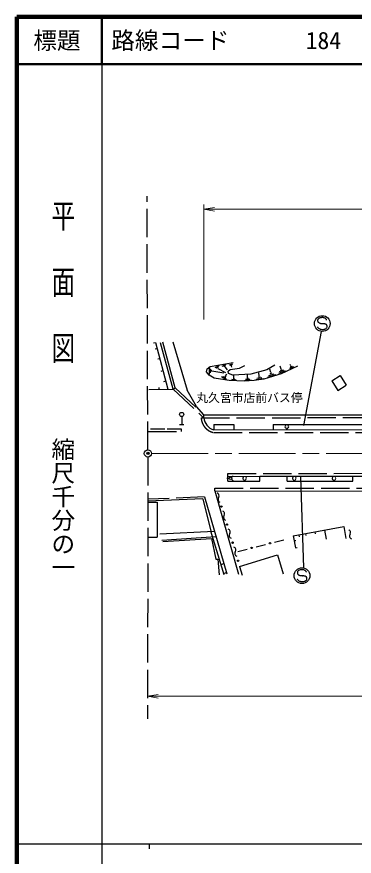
# Model space of a CAD drawing. Units: millimetres, scale not verified. Extents: x 40000 to 680000, y 20000 to 380000.
# Drawn here: x 40000 to 111412, y 202409 to 380000 of the extents above; entities that cross this region are included whole.
import ezdxf
from ezdxf.enums import TextEntityAlignment as Align

# ---------------------------------------------------------------- set-up
doc = ezdxf.new("R2010")
doc.units = ezdxf.units.MM
doc.header["$LTSCALE"] = 1000
doc.header["$PDMODE"] = 32
doc.header["$PDSIZE"] = 500
doc.linetypes.add('CHAIN', pattern=[18.5, 12, -1.5, 3.5, -1.5])
doc.linetypes.add('DASHED', pattern=[7.5, 6, -1.5])
for name, color, linetype, lineweight in [('M-BGD', 7, 'Continuous', 25), ('M-BGD-EXST', 7, 'Continuous', 25), ('M-BMK', 2, 'CHAIN', 13), ('M-BMK-SRVR', 3, 'Continuous', 25), ('M-STR-HTXT', 7, 'Continuous', 13), ('M-TTL', 2, 'Continuous', 140), ('M-TTL-BAND', 7, 'Continuous', 25), ('M-TTL-LINE', 7, 'Continuous', 50)]:
    doc.layers.add(name, color=color, linetype=linetype, lineweight=lineweight)
for name, color, linetype in [('M-BMK-HTXT', 7, 'Continuous'), ('M-OTRS', 6, 'Continuous'), ('M-TTL-TXT', 7, 'Continuous')]:
    doc.layers.add(name, color=color, linetype=linetype)
doc.styles.add('@ＭＳ ゴシック', font='')
doc.styles.add('ＭＳ ゴシック', font='')
doc.styles.get('@ＭＳ ゴシック').set_extended_font_data('@MS Gothic')
doc.styles.get('ＭＳ ゴシック').set_extended_font_data('MS Gothic')

# ---------------------------------------------------------------- blocks, each defined once
blk = doc.blocks.new('open_arrow')
at = {"color": 0, "linetype": 'Continuous', "lineweight": -2}
blk.add_lwpolyline([(7.5, 1.25), (0, 0), (7.5, -1.25)], dxfattribs=at)

msp = doc.modelspace()

# ---------------------------------------------------------------- linework, layer by layer
at = {"layer": 'M-BGD', "linetype": 'DASHED'}
for p, q in [((67738, 288362), (67561, 342073)), ((85191, 305396), (87147, 305687)), ((87147, 305687), (88254, 306200)), ((94578, 306269), (92936, 305303)), ((84713, 305012), (85191, 305396)), ((84783, 304546), (84713, 305012)), ((85691, 304185), (84783, 304546)), ((89523, 304418), (85691, 304185)), ((92936, 305303), (89523, 304418)), ((106684, 302962), (108455, 304084)), ((108455, 304084), (109725, 302079)), ((106684, 302962), (107954, 300957)), ((107954, 300957), (109725, 302079)), ((73077, 301251), (79522, 295176)), ((73542, 301505), (79619, 295776)), ((79018, 295176), (152420, 295219)), ((67836, 292277), (74776, 292277)), ((81699, 292043), (124051, 292066)), ((67740, 286862), (67672, 231499)), ((84632, 283373), (159348, 283498)), ((81892, 280294), (171928, 280230)), ((79713, 278421), (67711, 277933))]:
    msp.add_line(p, q, dxfattribs=at)
at = {"layer": 'M-BGD'}
for p, q in [((68951, 311006), (69343, 311110)), ((69343, 311110), (71977, 301237)), ((73077, 301251), (70436, 311048)), ((73542, 301505), (70933, 311182)), ((73040, 311203), (76084, 301011)), ((69292, 309727), (69684, 309832)), ((69854, 307622), (70246, 307727)), ((80181, 304858), (80297, 305511)), ((80297, 305511), (80923, 305994)), ((80738, 305792), (80746, 304410)), ((80923, 305994), (85781, 306871)), ((80947, 305534), (80952, 304670)), ((82777, 306175), (81916, 305733)), ((82682, 305963), (82144, 305687)), ((82587, 305751), (82371, 305640)), ((82523, 305610), (84168, 304768)), ((84287, 306507), (83426, 306049)), ((84195, 306292), (83656, 306006)), ((84102, 306077), (83887, 305962)), ((84040, 305934), (84510, 305305)), ((85620, 306525), (84901, 306328)), ((85515, 306380), (85065, 306257)), ((85410, 306235), (85230, 306186)), ((85339, 306139), (85418, 305851)), ((93796, 304758), (93582, 305473)), ((95934, 305473), (95705, 306060)), ((99382, 306087), (95948, 304428)), ((97776, 305576), (98606, 306022)), ((98013, 306131), (97834, 306463)), ((97865, 305784), (98384, 306063)), ((97953, 305992), (98161, 306104)), ((70540, 305050), (70932, 305155)), ((80739, 304148), (80181, 304858)), ((81744, 303564), (80739, 304148)), ((81156, 305276), (81158, 304930)), ((81295, 305104), (83847, 304678)), ((83312, 303891), (84450, 303188)), ((83631, 303929), (84342, 303490)), ((83950, 303968), (84234, 303793)), ((84162, 303994), (84444, 304449)), ((85925, 303600), (85939, 304080)), ((88839, 303677), (88801, 304234)), ((90834, 303564), (91853, 303691)), ((91109, 303846), (91516, 303897)), ((91292, 304035), (91211, 304687)), ((95948, 304428), (92280, 303330)), ((93116, 303776), (94903, 304311)), ((93371, 304144), (94488, 304478)), ((93626, 304512), (94073, 304646)), ((95427, 304600), (96896, 305171)), ((95617, 304927), (96535, 305284)), ((95807, 305255), (96174, 305397)), ((71122, 302868), (71514, 302972)), ((84968, 303027), (81744, 303564)), ((88192, 302933), (84968, 303027)), ((85311, 303137), (86511, 303102)), ((85541, 303310), (86292, 303289)), ((85772, 303484), (86072, 303475)), ((88182, 303072), (89574, 303168)), ((90224, 303073), (88192, 302933)), ((88429, 303299), (89298, 303359)), ((88675, 303526), (89023, 303550)), ((92280, 303330), (90224, 303073)), ((90559, 303281), (92189, 303485)), ((67911, 301183), (73077, 301251)), ((70112, 301212), (70108, 301560)), ((73077, 301251), (73542, 301505)), ((78068, 297551), (76084, 301011)), ((79619, 295776), (78068, 297551)), ((79619, 295776), (152420, 295819)), ((79619, 295176), (79619, 295776)), ((81698, 293714), (85905, 293716)), ((81698, 293714), (81698, 292643)), ((85905, 293716), (85905, 292645)), ((94245, 293721), (116684, 293734)), ((94245, 293721), (94246, 292650)), ((68302, 292836), (71365, 292836)), ((71795, 292836), (74776, 292836)), ((74776, 292836), (74776, 292277)), ((81698, 292643), (124050, 292666)), ((84635, 281739), (84632, 283373)), ((84633, 282773), (91446, 282784)), ((91446, 282784), (97227, 282794)), ((91448, 281750), (91446, 282784)), ((97227, 282794), (111141, 282817)), ((97229, 281760), (97227, 282794)), ((111141, 282817), (117017, 282827)), ((111143, 281783), (111141, 282817)), ((84635, 281739), (91448, 281750)), ((97229, 281760), (111143, 281783)), ((81891, 279694), (81892, 280294)), ((81891, 279694), (86904, 262071)), ((81891, 279694), (171927, 279630)), ((79386, 277986), (67728, 277512)), ((67728, 277320), (69675, 277324)), ((69675, 277324), (69690, 269940)), ((79386, 277986), (81096, 271147)), ((79713, 278421), (84420, 262127)), ((98486, 270195), (109191, 272155)), ((109191, 272155), (109659, 269639)), ((67719, 269936), (69690, 269940)), ((70292, 270612), (81804, 271182)), ((70682, 269270), (82132, 270045)), ((83868, 261967), (81096, 271147)), ((98490, 270175), (98961, 267647)), ((99657, 270392), (99732, 269994)), ((101128, 270666), (101203, 270263)), ((103077, 271029), (103153, 270621)), ((105142, 271414), (105503, 269478)), ((70915, 269012), (81212, 269620)), ((81212, 269620), (82102, 265257)), ((90672, 267881), (92612, 268370)), ((90672, 267881), (92612, 268370)), ((90672, 267881), (92612, 268370)), ((90672, 267881), (92612, 268370)), ((94551, 268858), (96491, 269346)), ((94551, 268858), (96491, 269346)), ((94551, 268858), (96491, 269346)), ((94551, 268858), (96491, 269346)), ((98677, 269172), (99026, 269237)), ((86793, 266904), (88733, 267393)), ((86793, 266904), (88733, 267393)), ((86793, 266904), (88733, 267393)), ((86793, 266904), (88733, 267393)), ((98961, 267647), (99310, 267712)), ((82102, 265257), (82566, 265285)), ((82566, 265285), (82853, 261968)), ((87132, 263724), (95202, 266157)), ((95202, 266157), (96409, 262156)), ((83235, 264158), (83787, 264317)), ((87132, 263724), (87684, 261893)), ((83787, 262247), (84339, 262406))]:
    msp.add_line(p, q, dxfattribs=at)
for centre in [(83287, 276384), (84470, 272563), (85653, 268742), (93581, 268614), (93581, 268614), (93581, 268614), (93581, 268614), (89702, 267637), (89702, 267637), (89702, 267637), (89702, 267637), (86836, 264921)]:
    msp.add_circle(centre, 150, dxfattribs=at)
at = {"layer": 'M-BGD', "linetype": 'DASHED'}
msp.add_arc((82376, 295319), 3361, 182.44084, 255.79177, dxfattribs=at)
at = {"layer": 'M-BGD'}
for centre, radius, start, end in [((82376, 295319), 2761, 182.96435, 255.79177), ((82189, 278661), 625, 324.0758, 70.33601), ((83201, 277928), 625, 144.0758, 250.33601), ((83372, 274840), 625, 324.0758, 70.33601), ((84384, 274107), 625, 144.0758, 250.33601), ((84555, 271019), 625, 324.0758, 70.33601), ((85568, 270286), 625, 144.0758, 250.33601), ((110033, 270891), 625, 324.0758, 70.33601), ((111045, 270157), 625, 144.0758, 250.33601), ((85739, 267198), 625, 324.0758, 70.33601), ((86751, 266465), 625, 144.0758, 250.33601)]:
    msp.add_arc(centre, radius, start, end, dxfattribs=at)
at = {"layer": 'M-BGD-EXST'}
for p, q in [((104412, 313447), (100676, 293547)), ((74897, 295436), (74897, 293690)), ((75333, 293690), (74461, 293690)), ((85407, 282513), (85765, 282871)), ((100069, 282592), (100655, 263404)), ((84974, 282333), (84467, 282333)), ((85407, 282154), (85765, 281796))]:
    msp.add_line(p, q, dxfattribs=at)
for points in [[(103788, 314196), (103780, 314208), (103772, 314221), (103763, 314234), (103756, 314247), (103748, 314260), (103741, 314273), (103735, 314287), (103729, 314300), (103723, 314314), (103719, 314329), (103717, 314337), (103715, 314346), (103713, 314354), (103711, 314363), (103710, 314372)], [(104206, 315157), (104248, 315149), (104290, 315141), (104333, 315134), (104375, 315127), (104417, 315120), (104460, 315114), (104502, 315108), (104545, 315104), (104587, 315100), (104630, 315097), (104665, 315096), (104700, 315096), (104735, 315096), (104771, 315096), (104806, 315096), (104841, 315097), (104876, 315098), (104912, 315098), (104947, 315098), (104982, 315097), (105021, 315096), (105060, 315094), (105099, 315090), (105138, 315086), (105177, 315080), (105200, 315076), (105223, 315072), (105246, 315066), (105269, 315060), (105291, 315054), (105311, 315047), (105331, 315040), (105351, 315032), (105370, 315024), (105389, 315015), (105409, 315005), (105418, 315000), (105428, 314995), (105437, 314990), (105446, 314984), (105455, 314979), (105464, 314973), (105473, 314966), (105481, 314960), (105493, 314950), (105504, 314940), (105509, 314934), (105515, 314929), (105520, 314923), (105525, 314918), (105530, 314912), (105536, 314907)], [(99916, 261823), (99959, 261815), (100001, 261807), (100043, 261799), (100086, 261792), (100128, 261785), (100170, 261779), (100213, 261774), (100255, 261769), (100298, 261765), (100341, 261763), (100376, 261762), (100411, 261761), (100446, 261761), (100481, 261761), (100516, 261762), (100552, 261762), (100587, 261763), (100622, 261763), (100658, 261763), (100693, 261763), (100732, 261761), (100771, 261759), (100810, 261756), (100849, 261751), (100887, 261746), (100910, 261742), (100933, 261737), (100956, 261732), (100979, 261726), (101002, 261719), (101022, 261713), (101042, 261705), (101061, 261697), (101081, 261689), (101100, 261680), (101119, 261671), (101129, 261666), (101138, 261661), (101148, 261655), (101157, 261650), (101166, 261644), (101175, 261638), (101184, 261632), (101192, 261625), (101203, 261615), (101215, 261605), (101220, 261600), (101225, 261594), (101231, 261589), (101236, 261583), (101241, 261578), (101246, 261572)], [(99499, 260861), (99490, 260874), (99482, 260887), (99474, 260900), (99466, 260912), (99459, 260926), (99452, 260939), (99445, 260952), (99439, 260966), (99434, 260980), (99430, 260994), (99427, 261003), (99426, 261011), (99424, 261020), (99422, 261029), (99421, 261037)]]:
    msp.add_lwpolyline(points, dxfattribs=at)
for centre, radius in [((104650, 315097), 1667), ((74897, 295872), 436), ((85227, 282333), 254), ((100360, 261763), 1667)]:
    msp.add_circle(centre, radius, dxfattribs=at)
for centre, radius, start, end in [((104440, 315548), 819, 135.15085, 149.93667), ((104276, 315725), 578, 114.63796, 136.08554), ((104444, 315354), 986, 100.05395, 114.52623), ((104594, 314533), 1820, 90.54544, 100.1869), ((104625, 314259), 2095, 82.47698, 91.3279), ((104748, 315164), 1182, 69.27414, 82.6429), ((104919, 315616), 698, 50.33996, 69.2792), ((104930, 315647), 668, 40.39427, 49.36849), ((104165, 315729), 497, 172.36814, 193.72008), ((104150, 315717), 484, 150.0708, 170.82171), ((104164, 315730), 496, 193.7824, 222.17001), ((104346, 315896), 742, 222.25697, 242.81644), ((104499, 316201), 1084, 242.95506, 254.28289), ((104796, 315495), 869, 31.07407, 42.21432), ((105107, 314520), 578, 0.82024, 42.03911), ((105272, 315782), 313, 15.48494, 31.07407), ((105408, 315829), 169, 353.24514, 12.74605), ((105103, 314507), 582, 338.2637, 2.05452), ((104378, 314656), 748, 217.94831, 228.20445), ((104392, 314690), 783, 229.12381, 248.26742), ((104550, 315091), 1214, 248.31346, 261.14941), ((104675, 315911), 2043, 261.2217, 270.98278), ((104705, 315988), 2120, 270.15164, 279.41634), ((104855, 315072), 1192, 279.49367, 291.46503), ((105030, 314627), 714, 291.45807, 309.06252), ((105116, 314514), 573, 309.52638, 337.1503), ((96991, 293255), 236, 109.56481, 250.43519), ((97147, 293046), 236, 183.27315, 356.72685), ((97304, 293255), 236, 289.56481, 70.43519), ((88050, 282361), 236, 109.56481, 250.43519), ((88362, 282361), 236, 289.56481, 70.43519), ((98571, 282361), 236, 109.56481, 250.43519), ((98883, 282361), 236, 289.56481, 70.43519), ((106968, 282333), 236, 109.56481, 250.43519), ((107281, 282333), 236, 289.56481, 70.43519), ((88206, 282152), 236, 183.27315, 356.72685), ((98727, 282152), 236, 183.27315, 356.72685), ((107124, 282125), 236, 183.27315, 356.72685), ((99986, 262391), 578, 114.63796, 136.08554), ((100154, 262019), 986, 100.05395, 114.52623), ((100304, 261199), 1820, 90.54544, 100.1869), ((100336, 260925), 2095, 82.47698, 91.3279), ((100459, 261829), 1182, 69.27414, 82.6429), ((100630, 262281), 698, 50.33996, 69.2792), ((99875, 262395), 497, 172.36814, 193.72008), ((99861, 262383), 484, 150.0708, 170.82171), ((99875, 262395), 496, 193.7824, 222.17001), ((100150, 262214), 819, 135.15085, 149.93667), ((100056, 262561), 742, 222.25697, 242.81644), ((100210, 262866), 1084, 242.95506, 254.28289), ((100640, 262312), 668, 40.39427, 49.36849), ((100506, 262161), 869, 31.07407, 42.21432), ((100817, 261186), 578, 0.82024, 42.03911), ((100982, 262448), 313, 15.48494, 31.07407), ((101119, 262494), 169, 353.24514, 12.74605), ((100813, 261173), 582, 338.2637, 2.05452), ((100089, 261321), 748, 217.94831, 228.20445), ((100102, 261356), 783, 229.12381, 248.26742), ((100261, 261756), 1214, 248.31346, 261.14941), ((100386, 262576), 2043, 261.2217, 270.98278), ((100416, 262653), 2120, 270.15164, 279.41634), ((100566, 261738), 1192, 279.49367, 291.46503), ((100741, 261293), 714, 291.45807, 309.06252), ((100826, 261180), 573, 309.52638, 337.1503)]:
    msp.add_arc(centre, radius, start, end, dxfattribs=at)
at = {"layer": 'M-BMK'}
msp.add_line((68491, 287612), (167478, 287615), dxfattribs=at)
at = {"layer": 'M-BMK-SRVR'}
msp.add_circle((67741, 287612), 750, dxfattribs=at)
at = {"layer": 'M-OTRS'}
msp.add_point((67741, 287612), dxfattribs=at)
at = {"layer": 'M-STR-HTXT'}
for p, q in [((79619, 315972), (79619, 340270)), ((79619, 339270), (242500, 339270)), ((67678, 236243), (69928, 236618)), ((67678, 236243), (237938, 236243)), ((67678, 236243), (69928, 235868))]:
    msp.add_line(p, q, dxfattribs=at)
at = {"layer": 'M-TTL'}
for p, q in [((40000, 380000), (40000, 20000)), ((680000, 380000), (40000, 380000))]:
    msp.add_line(p, q, dxfattribs=at)
at = {"layer": 'M-TTL-BAND'}
for p, q in [((58000, 370000), (58000, 20000)), ((40000, 205000), (579000, 205000)), ((68000, 205000), (68000, 204000))]:
    msp.add_line(p, q, dxfattribs=at)
at = {"layer": 'M-TTL-LINE'}
for p, q in [((58000, 380000), (58000, 370000)), ((40000, 370000), (680000, 370000))]:
    msp.add_line(p, q, dxfattribs=at)

# ---------------------------------------------------------------- block references
at = {"layer": 'M-STR-HTXT', "xscale": 300, "yscale": 300}
msp.add_blockref('open_arrow', (79619, 339270), dxfattribs=at)

# ---------------------------------------------------------------- texts
at = {"layer": 'M-BMK-HTXT', "style": 'ＭＳ ゴシック'}
msp.add_text('丸久宮市店前バス停', height=1833, dxfattribs=at).set_placement((77988, 299395), align=Align.MIDDLE_LEFT)
at = {"layer": 'M-TTL-BAND', "style": '@ＭＳ ゴシック', "width": 1.4}
msp.add_text('平  面  図', height=3666, rotation=270, dxfattribs=at).set_placement((49777, 306475), align=Align.MIDDLE_RIGHT)
at = {"layer": 'M-TTL-BAND', "style": '@ＭＳ ゴシック'}
msp.add_text('縮尺千分の一', height=3666, rotation=270, dxfattribs=at).set_placement((49777, 261030), align=Align.MIDDLE_RIGHT)
at = {"layer": 'M-TTL-TXT', "style": 'ＭＳ ゴシック'}
msp.add_text('標題', height=3666, dxfattribs=at).set_placement((48500, 375000), align=Align.MIDDLE_CENTER)
for s, p in [('路線コード', (60000, 375000)), ('184', (101142, 375000))]:
    msp.add_text(s, height=3666, dxfattribs=at).set_placement(p, align=Align.MIDDLE_LEFT)

doc.saveas('drawing.dxf')
